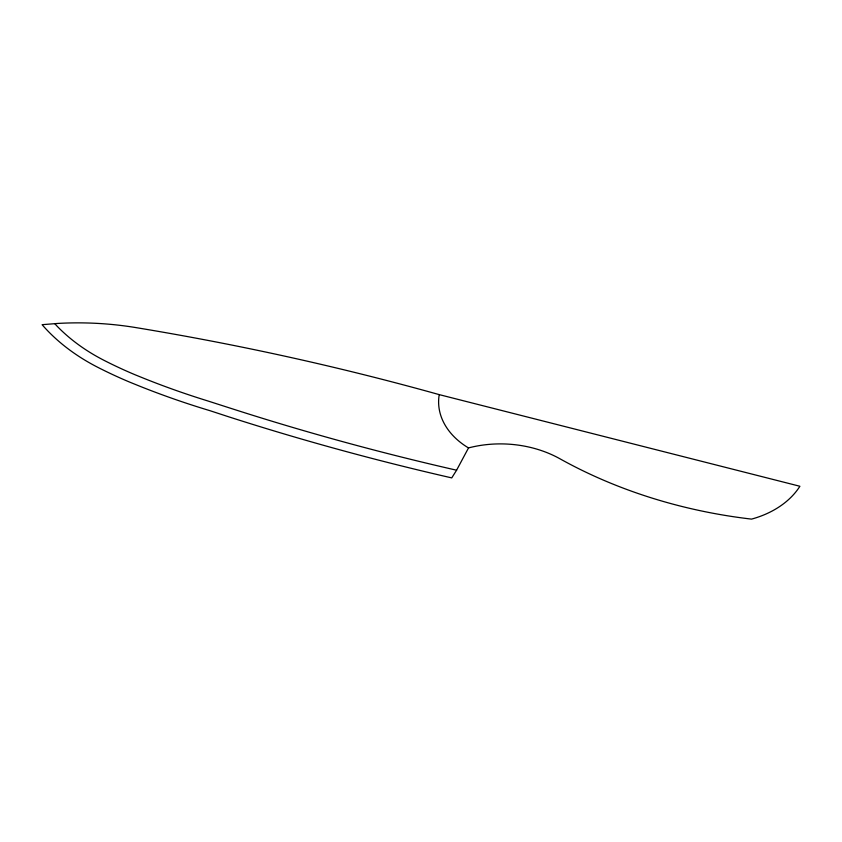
<?xml version="1.0" encoding="UTF-8"?>
<svg xmlns="http://www.w3.org/2000/svg" width="842" height="842" viewBox="0 0 842 842"><rect width="100%" height="100%" fill="white"/><g stroke="black" fill="none" stroke-linecap="round" stroke-linejoin="round"><path stroke-width="1.26" d="M456.564 470.246L468.51 447.923A77.211 57.467 2.5 0 1 439.229 394.624A2202.209 1639.121 2.5 0 0 136.762 327.738A266.335 198.238 2.5 0 0 57.824 323.433L42.1 324.686A195.418 145.456 2.5 0 0 97.546 367.186A409.507 304.804 2.5 0 0 130.11 382.3L140.456 386.489A695.029 517.314 2.5 0 0 209.9 410.664L228.119 416.622A2121.061 1578.729 2.5 0 0 451.744 477.898L456.564 470.246L454.88 469.815A2110.031 1570.519 2.5 0 1 232.392 408.844L207.585 400.876A683.641 508.842 2.5 0 1 145.613 379.026L135.488 374.932A397.561 295.91 2.5 0 1 103.892 360.271A184.156 137.067 2.5 0 1 56.919 326.012L54.762 323.644M439.229 394.624L799.9 486.266A89.273 66.444 2.5 0 1 751.538 519.114A419.737 312.414 2.5 0 1 559.93 458.774A97.398 72.496 2.5 0 0 468.51 447.923"/></g></svg>
